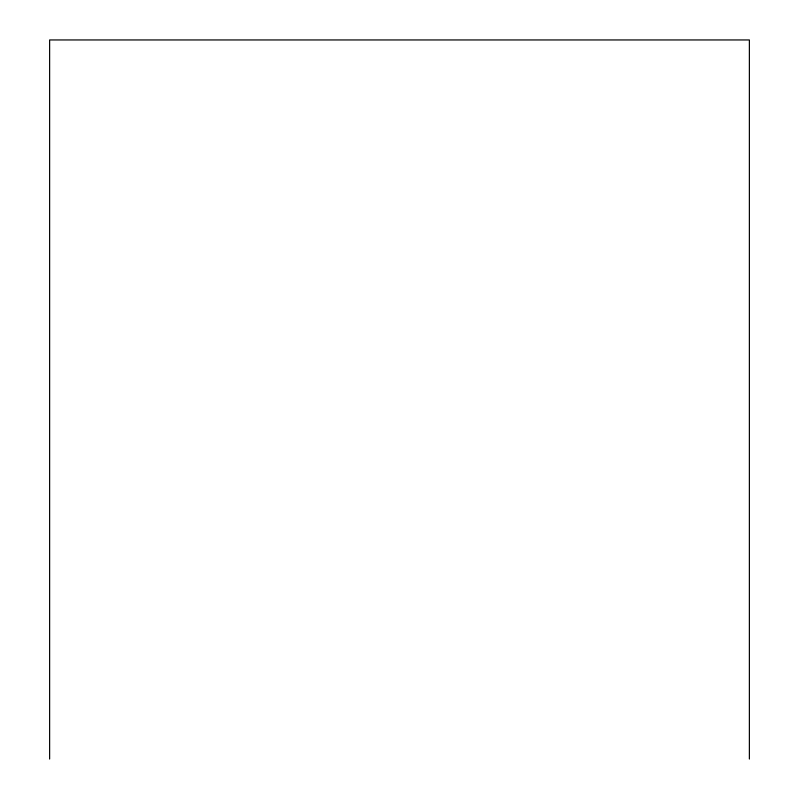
<?xml version="1.0" encoding="UTF-8"?>
<svg xmlns="http://www.w3.org/2000/svg" width="799" height="799" viewBox="0 0 799 799"><rect width="100%" height="100%" fill="white"/><g stroke="black" fill="none" stroke-linecap="round" stroke-linejoin="round"><path stroke-width="1.2" d="M749.372 759.05L749.372 39.95L49.628 39.95L49.628 759.05"/></g></svg>
